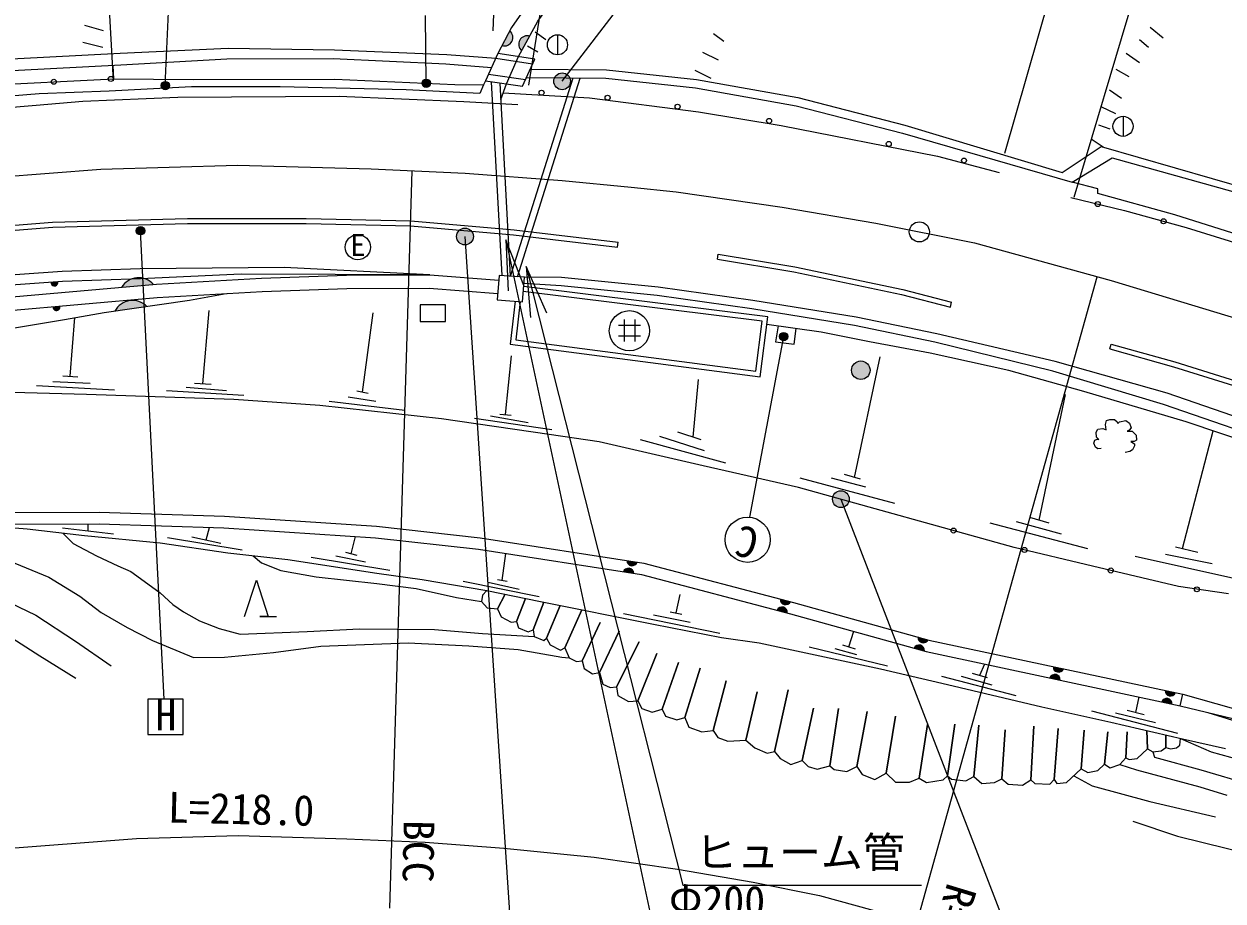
# Model space of a CAD drawing. Units: millimetres at full size, sheet at 1:1000; details may follow other scales. Extents: x 40000 to 680000, y 20000 to 380000.
# Drawn here: x 410900 to 482442, y 259206 to 311545 of the extents above; entities that cross this region are included whole.
import ezdxf
from ezdxf.enums import TextEntityAlignment as Align

# ---------------------------------------------------------------- set-up
doc = ezdxf.new("R2010")
doc.units = ezdxf.units.MM
doc.header["$LTSCALE"] = 1000
doc.linetypes.add('CHAIN', pattern=[18.5, 12, -1.5, 3.5, -1.5])
for name, color, linetype, lineweight in [('M-BGD', 7, 'Continuous', 25), ('M-BGD-EXST', 7, 'Continuous', 25), ('M-BMK', 2, 'CHAIN', 13), ('M-BMK-SRVR', 3, 'Continuous', 25), ('M-STR-HTXT', 7, 'Continuous', 13), ('M-STR-STRC', 7, 'Continuous', 25)]:
    doc.layers.add(name, color=color, linetype=linetype, lineweight=lineweight)
doc.styles.add('ＭＳ ゴシック', font='')
doc.styles.get('ＭＳ ゴシック').set_extended_font_data('MS Gothic')

# ---------------------------------------------------------------- blocks, each defined once
blk = doc.blocks.new('open_arrow')
at = {"color": 0, "linetype": 'Continuous', "lineweight": -2}
blk.add_lwpolyline([(7.5, 1.25), (0, 0), (7.5, -1.25)], dxfattribs=at)

msp = doc.modelspace()

# ---------------------------------------------------------------- hatches: boundary and pattern name
at = {"layer": 'M-BGD'}
for points in [[(439423, 310257, 0.82183), (439883, 311135)], [(441080, 310817, 0.82183), (440604, 309948)], [(418631, 295996, 0.51219), (416719, 295828)], [(412511, 296131, 0.4608), (412728, 295911, 0.4608), (412912, 296160)], [(418225, 294689, 0.51219), (416326, 294413)], [(412640, 294667, 0.4608), (412860, 294450, 0.4608), (413040, 294702)], [(461381, 290884, 1), (460281, 290884, 1)], [(447280, 278753, 0.84072), (446662, 278849)], [(446862, 279526, 0.84072), (447480, 279430)], [(456024, 277236, 0.84072), (456630, 277077)], [(456444, 276402, 0.84072), (455838, 276561)], [(464245, 274964, 0.84072), (464848, 274796)], [(464622, 274133, 0.84072), (464019, 274300)], [(472729, 272392, 0.84072), (472117, 272523)], [(472307, 273198, 0.84072), (472919, 273068)], [(479394, 270967, 0.84072), (478782, 271098)], [(478986, 271770, 0.84072), (479598, 271640)]]:
    msp.add_hatch(color=256, dxfattribs=at).paths.add_polyline_path(points)
at = {"layer": 'M-BGD-EXST'}
for points in [[(419583, 307871, 1), (419083, 307871, 1)], [(435150, 308011, 1), (434650, 308011, 1)], [(418102, 299206, 1), (417602, 299206, 1)], [(456476, 292890, 1), (455976, 292890, 1)]]:
    msp.add_hatch(color=256, dxfattribs=at).paths.add_polyline_path(points)
at = {"layer": 'M-STR-STRC'}
for points in [[(442507, 308124, 1), (443507, 308124, 1)], [(436711, 298862, 1), (437711, 298862, 1)], [(459141, 283188, 1), (460141, 283188, 1)]]:
    msp.add_hatch(color=256, dxfattribs=at).paths.add_polyline_path(points)

# ---------------------------------------------------------------- linework, layer by layer
at = {"layer": 'M-BGD'}
for p, q in [((414519, 311480), (415628, 311147)), ((478097, 311350), (478868, 310709)), ((441399, 311069), (442043, 310618)), ((442729, 310902), (442729, 309702)), ((452048, 310972), (452666, 310527)), ((477456, 310626), (477990, 310152)), ((414417, 310454), (415600, 310153)), ((440939, 310241), (441565, 309873)), ((451389, 309869), (452311, 309403)), ((476672, 309796), (477468, 309250)), ((416265, 308276), (416225, 309075)), ((439045, 309501), (441245, 309158)), ((438613, 308554), (440832, 308227)), ((450923, 308795), (451886, 308319)), ((476043, 308847), (476827, 308420)), ((439427, 296528), (438799, 308095)), ((439930, 296490), (439304, 308022)), ((439930, 296490), (443673, 308322)), ((440339, 296459), (444091, 308319)), ((475664, 307613), (476376, 307127)), ((475156, 306624), (476030, 306198)), ((475009, 305534), (475686, 305285)), ((476476, 306037), (476476, 304837)), ((474579, 304692), (475295, 304204)), ((421566, 290079), (421941, 294447)), ((431094, 289581), (431738, 294316)), ((413664, 290518), (413930, 294022)), ((446380, 293579), (447680, 293579)), ((446380, 293579), (447680, 293579)), ((446705, 293904), (446705, 292604)), ((446705, 293904), (446705, 292604)), ((447355, 293904), (447355, 292604)), ((447355, 293904), (447355, 292604)), ((446380, 292929), (447680, 292929)), ((446380, 292929), (447680, 292929)), ((439631, 288233), (439992, 291736)), ((460454, 284489), (461991, 291685)), ((413215, 290552), (414112, 290483)), ((411652, 289978), (416297, 289713)), ((412629, 290219), (414848, 290104)), ((420575, 289864), (422975, 289681)), ((421070, 290111), (422062, 290046)), ((450825, 286896), (451155, 290330)), ((419405, 289671), (424019, 289394)), ((429111, 289041), (433623, 288507)), ((430251, 289290), (431901, 289041)), ((430750, 289646), (431438, 289516)), ((471476, 281938), (473038, 289435)), ((437778, 288028), (442402, 287337)), ((438729, 288157), (440987, 287769)), ((439291, 288265), (439971, 288201)), ((448817, 286954), (451476, 286098)), ((449902, 287213), (451278, 286740)), ((480023, 280247), (481853, 287259)), ((447671, 286740), (452760, 285365)), ((457196, 284456), (462840, 282943)), ((459056, 284456), (461110, 283915)), ((459834, 284672), (460785, 284391)), ((470900, 282104), (472052, 281773)), ((413195, 281469), (416246, 281111)), ((414720, 281290), (414727, 281715)), ((421775, 280754), (421962, 281502)), ((468538, 281777), (474362, 280243)), ((470093, 281856), (472788, 281128)), ((419470, 280907), (423913, 280167)), ((420913, 280945), (422636, 280562)), ((430429, 279933), (430687, 280956)), ((429512, 279798), (431280, 279450)), ((430093, 280030), (430764, 279837)), ((439436, 278338), (439657, 279940)), ((477197, 279793), (483091, 278477)), ((479006, 279905), (481796, 279347)), ((479608, 280351), (480948, 280016)), ((428028, 279720), (432726, 278947)), ((439146, 278390), (439726, 278287)), ((437107, 278300), (441636, 277371)), ((438604, 278235), (440449, 277822)), ((449805, 276394), (450057, 277496)), ((424971, 276193), (425971, 276193)), ((425471, 276193), (424971, 276193)), ((446663, 276361), (452419, 275200)), ((448470, 276284), (450651, 275845)), ((449450, 276465), (450160, 276323)), ((460117, 274379), (460416, 275302)), ((457756, 274373), (462415, 273250)), ((459279, 274269), (460582, 273921)), ((459743, 274502), (460492, 274257)), ((467927, 272675), (468223, 273356)), ((465636, 272617), (470075, 271469)), ((466823, 272630), (468643, 272114)), ((467481, 272810), (468372, 272539)), ((477231, 270466), (477442, 271385)), ((479895, 270860), (480041, 271545)), ((474598, 270550), (479721, 269221)), ((476018, 270433), (478405, 269853)), ((476715, 270601), (477747, 270330))]:
    msp.add_line(p, q, dxfattribs=at)
for points in [[(471298, 327157), (467293, 326025), (461829, 324132), (455843, 321695), (448912, 318830), (445429, 317021), (443710, 315900), (441423, 313395), (439986, 311331), (439174, 309783)], [(440411, 309595), (441568, 311709), (443092, 313819), (444725, 315489), (445999, 316409), (447973, 317436), (453426, 319733), (458975, 322064), (466961, 325055), (471429, 326460), (473192, 326852)], [(330079, 262652), (321558, 271590), (343103, 307687), (354253, 308698), (355471, 306683), (368040, 307727), (369605, 307050), (379520, 308152), (388446, 308944), (401135, 309119), (408231, 309371), (416644, 309797), (423089, 310098), (429422, 310008), (436127, 309727), (439045, 309501)], [(330586, 263135), (322432, 271688), (343522, 307023), (353512, 307962), (354804, 305925), (367924, 307015), (369497, 306334), (379590, 307455), (388482, 308244), (401152, 308419), (408261, 308671), (416682, 309098), (422994, 309473), (429357, 309482), (436072, 309169), (438794, 308952)], [(439357, 307041), (439685, 307967), (440411, 309595)], [(441105, 308843), (445649, 308805), (451026, 308236), (457069, 307159), (463458, 305503), (472837, 302688), (475168, 304241), (484005, 301684), (489514, 299976)], [(438427, 308149), (438309, 307908), (438089, 307399), (433704, 307606), (426190, 307800), (420901, 307800), (415978, 307542), (411811, 307378), (406664, 306964), (401371, 306476), (398051, 306184), (392134, 305445), (384059, 304601), (371686, 303226), (366994, 302826), (360965, 302086), (356570, 301591), (351494, 301034), (347034, 300564), (340232, 299582), (329309, 298454)], [(345880, 304814), (353256, 305525), (354388, 305088), (367288, 306159), (368469, 305301), (379669, 306659), (388523, 307445), (401172, 307620), (408296, 307872), (416265, 308276)], [(416265, 308276), (420997, 308237), (429439, 308245), (436614, 307937), (438309, 307908)], [(440884, 308345), (445616, 308306), (450959, 307741), (456966, 306670), (463325, 305021), (473449, 302095), (475825, 303561), (483892, 301300), (491473, 298949), (495393, 297347), (499260, 295622), (503701, 293323), (507389, 291043), (508179, 291247), (510710, 289950), (513893, 288182), (518159, 285478), (523528, 281673), (526681, 279278), (527351, 279078)], [(346432, 299809), (350514, 300250), (358200, 301086), (361748, 301558), (369507, 302432), (375250, 303033), (385665, 304101), (390768, 304716), (397924, 305479), (404746, 306122), (411631, 306695), (414418, 306934), (420080, 307174), (429704, 307230), (437153, 306927), (440375, 306744)], [(439494, 307426), (444646, 307134), (451139, 306302), (456086, 305493), (465404, 303666), (469088, 302676)], [(483785, 298828), (479561, 300156), (474974, 301422), (474974, 301715), (473449, 302095)], [(473368, 301189), (476560, 300406), (480253, 299403), (484549, 298059), (490165, 296046), (495308, 294144), (500290, 292204), (503742, 290675), (507245, 288941), (510362, 287327), (513101, 285915), (516023, 284270), (519004, 282567), (523362, 279857), (526286, 278051)], [(435107, 296574), (426421, 297016), (417840, 296941), (413168, 296779), (406145, 296279), (398781, 295535), (379258, 293494), (347490, 290230)], [(435074, 296574), (423864, 296623), (417853, 296341), (413200, 296180), (406196, 295681), (398843, 294938), (379320, 292897), (347556, 289634)], [(356152, 283281), (357713, 284325), (361145, 286335), (363883, 287607), (367024, 288615), (371430, 289589), (374080, 290017), (377498, 290358), (379499, 290475), (384583, 291619), (390492, 292801), (395685, 293658), (402479, 294483), (409747, 295216), (418798, 296011), (425079, 296376), (430143, 296553), (435107, 296574), (439231, 296263)], [(493046, 283945), (491071, 284997), (486885, 286830), (479103, 289505), (472430, 291406), (465358, 293045), (460559, 294047), (454393, 295049), (448744, 295833), (442973, 296416), (440756, 296427)], [(493046, 283945), (491071, 284997), (486885, 286830), (479103, 289505), (472430, 291406), (465358, 293045), (460559, 294047), (454393, 295049), (448744, 295833), (442973, 296416), (440756, 296427)], [(356776, 282524), (358199, 283566), (361568, 285500), (364230, 286739), (367249, 287845), (371580, 288803), (374184, 289223), (377561, 289560), (379611, 289680), (384749, 290836), (390636, 292013), (395798, 292866), (402568, 293688), (409822, 294419), (418856, 295213), (425116, 295576), (430159, 295753), (435078, 295774), (439171, 295465)], [(440207, 295005), (439904, 292442), (454830, 290492), (455281, 294066), (440715, 295882)], [(440507, 294983), (440237, 292701), (454570, 290828), (454945, 293805), (440693, 295582)], [(492749, 283311), (490765, 284367), (486631, 286177), (478893, 288837), (472290, 290820), (465248, 292557), (460463, 293556), (454320, 294554), (448689, 295336), (442956, 295915), (440729, 296057)], [(393552, 289201), (396391, 290191), (402143, 291668), (405499, 292527), (410205, 293392), (413314, 293917), (415682, 294319), (420768, 295058), (422972, 295452)], [(495516, 281327), (494789, 281816), (492833, 282886), (488082, 285003), (484371, 286401), (480237, 287809), (474129, 289608), (469670, 290870), (464959, 291900), (461357, 292586), (458467, 293160), (455224, 293615)], [(455892, 293522), (455749, 292578), (456848, 292431), (456980, 293369)], [(482769, 277529), (479781, 277968), (474654, 279190), (469989, 280304), (457120, 283891), (451434, 285179), (445228, 286603), (442236, 287039), (435802, 287987), (428557, 288776), (423411, 289142), (414620, 289432), (409485, 289579)], [(475181, 286205), (474978, 286185), (474831, 286291), (474725, 286524), (474801, 286707), (474942, 286762), (475034, 286757), (474902, 286884), (474877, 287183), (474973, 287370), (475262, 287406), (475469, 287324), (475429, 287638), (475485, 287882), (475692, 287947), (475971, 287937), (476133, 287811), (476158, 287709), (476265, 287811), (476640, 287877), (476868, 287714), (476954, 287446), (476852, 287299), (476731, 287249), (477030, 287249), (477268, 287016), (477273, 286707), (477141, 286620), (476944, 286620), (477156, 286499), (477156, 286362), (477035, 286129), (476883, 286028), (476604, 285977)], [(351188, 261891), (357928, 268561), (361213, 271409), (365749, 274897), (370401, 277688), (374151, 279432), (377528, 280540), (380787, 281149), (384382, 281546), (390956, 281925), (404453, 282392), (415388, 282416), (422865, 282173), (431943, 281575), (438113, 280889), (447878, 279368), (456816, 277028), (464898, 274782), (480041, 271545)], [(396003, 282100), (404465, 281692), (415377, 281716), (422831, 281474), (431882, 280877), (438020, 280195), (447735, 278682), (456634, 276353), (464731, 274102), (479895, 270860)], [(389589, 280828), (390109, 280999), (392817, 281290), (395762, 281581), (398243, 281463), (402733, 281257), (406167, 280693), (408491, 280179), (410356, 279372), (412376, 278526), (414241, 277392), (415506, 276433), (417050, 275521), (418566, 274749), (421023, 273747), (422869, 273766), (425788, 274044), (428608, 274421), (433824, 274622), (437451, 274442), (440380, 274217), (442997, 273762), (443436, 273718)], [(407636, 281699), (411084, 281423), (414502, 281014), (419017, 280584), (423060, 279985), (426633, 279579), (431960, 278770), (434648, 278388), (438525, 277729), (441728, 277083), (448460, 275720), (452525, 274932), (454763, 274610), (462012, 273065), (465994, 272131), (471627, 270789), (475749, 269883), (480027, 268887), (482587, 268308)], [(413216, 281168), (413827, 280543), (415225, 279797), (416499, 279217), (417275, 278865), (418063, 278296), (419026, 277592), (419782, 276909), (420410, 276463), (421371, 275917), (422549, 275474), (423793, 275125), (427798, 275289), (430918, 275449), (435389, 275407), (438260, 275178), (441333, 274986)], [(374992, 279707), (376810, 279602), (380779, 280013), (384215, 280352), (388813, 280763), (389589, 280828), (391942, 280597), (394010, 280626), (400881, 280112), (403854, 279537), (406678, 278588), (408032, 278103), (410078, 276998), (411599, 276267), (413982, 274711), (416095, 273234)], [(424566, 279814), (425063, 279387), (426228, 278939), (428339, 278556), (431956, 278161), (434296, 277858), (436707, 277311), (438203, 277084)], [(363869, 273451), (366050, 274084), (369165, 275477), (372460, 277050), (376033, 277967), (379727, 278788), (383861, 279330), (389958, 279602), (395946, 279314), (401550, 278553), (404923, 277449), (408416, 276017), (411849, 273839), (413998, 272496)], [(424061, 276193), (424766, 278350), (425471, 276193)], [(438525, 277729), (438248, 277468), (438203, 277084), (438542, 276693), (439151, 276633), (439609, 277510), (439151, 276633), (439362, 276174), (439971, 275844), (440295, 275889), (440833, 277263), (440295, 275889), (440400, 275505), (440979, 275264), (441288, 275385), (441908, 277046), (441288, 275385), (441333, 274986), (441912, 274746), (442078, 274896), (442891, 276847), (442078, 274896), (442296, 274497), (442905, 274182), (443161, 274317), (444179, 276587), (443161, 274317), (443436, 273718), (443870, 273503), (444201, 273542), (445269, 275831), (444201, 273542), (444331, 273088), (444815, 272773), (445238, 272850), (446414, 275316), (445238, 272850), (445432, 272144), (445873, 271942), (446252, 271995), (447609, 274673), (446252, 271995), (446340, 271466), (446966, 271122), (447521, 271149), (448667, 273968), (447521, 271149), (447759, 270700), (448376, 270470), (448975, 270655), (449962, 273431), (448975, 270655), (449175, 270243), (449850, 270018), (450337, 270153), (451255, 273096), (450337, 270153), (450562, 269586), (451336, 269307), (452011, 269388), (452804, 272349), (452011, 269388), (452308, 268956), (452894, 268749), (453978, 268813), (454639, 271692), (453978, 268813), (454505, 268349), (455238, 268039), (455682, 268132), (456487, 271806), (455682, 268132), (456012, 267709), (456663, 267347), (457324, 267585), (458005, 270722), (457324, 267585), (457680, 267242), (458225, 267084), (458974, 267266), (459495, 270687), (458974, 267266), (459241, 267060), (459990, 266927), (460595, 267229), (461212, 270506), (460595, 267229), (460916, 266761), (461667, 266452), (462346, 266840), (462909, 270235), (462346, 266840), (462892, 266294), (463740, 266294), (464313, 266528), (464814, 269742), (464313, 266528), (464747, 266283), (465737, 266428), (466004, 266684), (466438, 269753), (466004, 266684), (466249, 266472), (467105, 266377), (467566, 266642), (467866, 269710), (467566, 266642), (468056, 266218), (468801, 266274), (469238, 266488), (469443, 269419), (469238, 266488), (469620, 266171), (470477, 266125), (470980, 266432), (471156, 269643), (470980, 266432), (471220, 266218), (472102, 266175), (472373, 266463), (472599, 269500), (472373, 266463), (472529, 266214), (473099, 266269), (473985, 267093), (474163, 269409), (473985, 267093), (474381, 266866), (474975, 266999), (475374, 267375), (475568, 269312), (475374, 267375), (475713, 267157), (476295, 267350), (476634, 267750), (476731, 269312), (476634, 267750), (476852, 267653), (477313, 267702), (477942, 268295), (477888, 269385), (477942, 268295), (478252, 268116), (478753, 268163), (479024, 268370), (479028, 269119), (479024, 268370), (479302, 268283), (479668, 268346), (479867, 268505), (479910, 268914)], [(480041, 271545), (483986, 270442), (487447, 269879), (490328, 269618), (493905, 269825), (498031, 270764), (503031, 272726), (510287, 274724)], [(479895, 270860), (484098, 269847), (487392, 269381), (490428, 269123), (494015, 269254), (498218, 270253), (503270, 272154), (510994, 274343)], [(481542, 270463), (484428, 269552), (486686, 268983), (489269, 268862), (491904, 268420), (495707, 267774), (498443, 266985), (501235, 266195), (503365, 265186), (504831, 264662)], [(479910, 268914), (481728, 268117), (485777, 266993), (489258, 265870), (494379, 264357), (496993, 263741), (502658, 261909), (505446, 260787), (507335, 260057), (508568, 259235), (509594, 257900), (510845, 256632), (511761, 255892), (513534, 255128), (516162, 254263), (518032, 253701), (519908, 252788)], [(478252, 268116), (478347, 267795), (481110, 267040), (484083, 266161)], [(476295, 267350), (477287, 267038), (481053, 266022), (482671, 265522)], [(473542, 266681), (474638, 266086), (478084, 265153), (482000, 264224)], [(477062, 263972), (479717, 263080), (484157, 261988), (488322, 260872), (491231, 260129)]]:
    msp.add_lwpolyline(points, dxfattribs=at)
for points in [[(438427, 308149), (440654, 307827), (441374, 309448), (439174, 309783)], [(439142, 295086), (440647, 294972), (440756, 296427), (439252, 296541)], [(436043, 293789), (436043, 294789), (434543, 294789), (434543, 293789)]]:
    msp.add_lwpolyline(points, close=True, dxfattribs=at)
for centre, radius in [((442729, 310302), 600), ((416075, 308267), 150), ((412674, 308094), 150), ((441779, 307443), 150), ((445725, 307145), 150), ((449901, 306611), 150), ((455358, 305764), 150), ((476476, 305437), 600), ((462500, 304388), 150), ((466988, 303395), 150), ((474964, 300797), 150), ((478899, 299771), 150), ((447023, 293237), 1200), ((447023, 293237), 1200), ((460831, 290884), 550), ((466366, 281314), 150), ((470596, 280159), 150), ((475741, 278931), 150), ((480885, 277806), 150)]:
    msp.add_circle(centre, radius, dxfattribs=at)
for centre, radius, start, end in [((439566, 310741), 505, 253.48757, 51.14576), ((440928, 310336), 505, 72.4634, 230.12159), ((417736, 295224), 1182, 40.77562, 149.26077), ((412714, 296114), 203, 175.11318, 13.03656), ((417375, 293867), 1182, 44.02815, 152.5133), ((412843, 294653), 203, 176.0565, 13.97989), ((446963, 278747), 318, 1.03468, 161.25241), ((447179, 279532), 318, 181.03468, 341.25241), ((456341, 277209), 318, 175.22347, 335.4412), ((456127, 276429), 318, 355.22347, 155.4412), ((464561, 274933), 318, 174.36048, 334.57821), ((464305, 274164), 318, 354.36048, 154.57821), ((472411, 272404), 318, 357.82282, 158.04056), ((472624, 273186), 318, 177.82282, 338.04056), ((479077, 270979), 318, 357.82282, 158.04056), ((479304, 271758), 318, 177.82282, 338.04056)]:
    msp.add_arc(centre, radius, start, end, dxfattribs=at)
at = {"layer": 'M-BGD-EXST'}
for p, q in [((419333, 307871), (419660, 315407)), ((434900, 308011), (434855, 312057)), ((419273, 271245), (417852, 299206)), ((456226, 292890), (454190, 282110)), ((420390, 271245), (418290, 271245)), ((418290, 271245), (418290, 269145)), ((420390, 269145), (420390, 271245)), ((418290, 269145), (420390, 269145))]:
    msp.add_line(p, q, dxfattribs=at)
for centre, radius in [((419333, 307871), 250), ((434900, 308011), 250), ((417852, 299206), 250), ((430817, 298227), 750), ((456226, 292890), 250), ((454079, 280764), 1350)]:
    msp.add_circle(centre, radius, dxfattribs=at)
at = {"layer": 'M-BMK'}
msp.add_lwpolyline([(314253, 292618), (340803, 295533), (359007, 297597), (378220, 299491), (388074, 300411), (405569, 302125), (415488, 302881), (423648, 303125), (431620, 302899), (437227, 302651), (443015, 302212), (447128, 301806), (449815, 301528), (456145, 300622), (461736, 299652), (467610, 298482), (475776, 296229), (484325, 293645)], dxfattribs=at)
at = {"layer": 'M-BMK-SRVR'}
msp.add_circle((464324, 299136), 600, dxfattribs=at)
at = {"layer": 'M-STR-HTXT'}
for p, q in [((438894, 311129), (440191, 345621)), ((441014, 307885), (447048, 345464)), ((416247, 308151), (414486, 339485)), ((469416, 303838), (478129, 334114)), ((482984, 332832), (473533, 301191)), ((432736, 258773), (434065, 302791)), ((463109, 254113), (474923, 296464))]:
    msp.add_line(p, q, dxfattribs=at)
for points in [[(439643, 298663), (450036, 250212), (473890, 250212)], [(440867, 297067), (450214, 260148), (464446, 260148)], [(351412, 256480), (363223, 257819), (382041, 259673), (391884, 260593), (409040, 262273), (417607, 262927), (423679, 263108), (430168, 262924), (434829, 262718), (439536, 262361), (443110, 262008), (444926, 261821), (449890, 261110), (454409, 260326), (458373, 259536), (464667, 257800), (471693, 255676), (477343, 254012), (483443, 251971)]]:
    msp.add_lwpolyline(points, dxfattribs=at)
at = {"layer": 'M-STR-STRC'}
for p, q in [((443007, 308124), (458293, 328030)), ((437211, 298862), (440129, 254510)), ((446322, 298221), (446357, 298519)), ((452279, 297509), (452328, 297805)), ((466176, 294643), (466251, 294934)), ((475696, 292159), (475778, 292447)), ((459641, 283188), (472233, 250535))]:
    msp.add_line(p, q, dxfattribs=at)
for points in [[(360135, 294392), (403380, 298916), (406588, 299248), (412604, 299715), (420651, 299940), (427732, 299937), (433976, 299798), (440142, 299255), (446357, 298519)], [(360166, 294094), (403411, 298618), (406615, 298949), (412620, 299416), (420655, 299640), (427729, 299637), (433959, 299498), (440111, 298957), (446322, 298221)], [(452328, 297805), (456894, 297050), (463331, 295693), (466251, 294934)], [(452279, 297509), (456839, 296755), (463263, 295401), (466176, 294643)], [(475696, 292159), (479483, 291092), (484789, 289430), (490204, 287349), (492177, 286475)], [(475778, 292447), (479568, 291380), (484888, 289713), (490319, 287626), (492299, 286750)]]:
    msp.add_lwpolyline(points, dxfattribs=at)
for centre in [(443007, 308124), (437211, 298862), (459641, 283188)]:
    msp.add_circle(centre, 500, dxfattribs=at)

# ---------------------------------------------------------------- block references
at = {"layer": 'M-STR-HTXT', "xscale": 400, "yscale": 400}
for p, rotation in [((439643, 298663), 282.1), ((440867, 297067), 284.2)]:
    msp.add_blockref('open_arrow', p, dxfattribs=dict(at, rotation=rotation))

# ---------------------------------------------------------------- texts
at = {"layer": 'M-BGD-EXST', "style": 'ＭＳ ゴシック'}
for s, height, p in [('E', 1320, (430377, 297300)), ('H', 1833, (418743, 268837))]:
    msp.add_text(s, height=height, dxfattribs=at).set_placement(p, align=Align.BOTTOM_LEFT)
msp.add_text('C', height=1833, rotation=165.65, dxfattribs=at).set_placement((455005, 281878), align=Align.BOTTOM_LEFT)
at = {"layer": 'M-STR-HTXT', "style": 'ＭＳ ゴシック'}
for s, rotation, p in [('L=218.0', 358.618, (419458, 263347)), ('BCC', 269.045, (433006, 264072)), ('Φ200', 359.452, (449366, 257781)), ('R=180', 253.142, (465490, 260529))]:
    msp.add_text(s, height=1833, rotation=rotation, dxfattribs=at).set_placement(p, align=Align.BOTTOM_LEFT)
msp.add_text('ヒューム管', height=1833, dxfattribs=at).set_placement((450946, 260648), align=Align.BOTTOM_LEFT)

doc.saveas('drawing.dxf')
